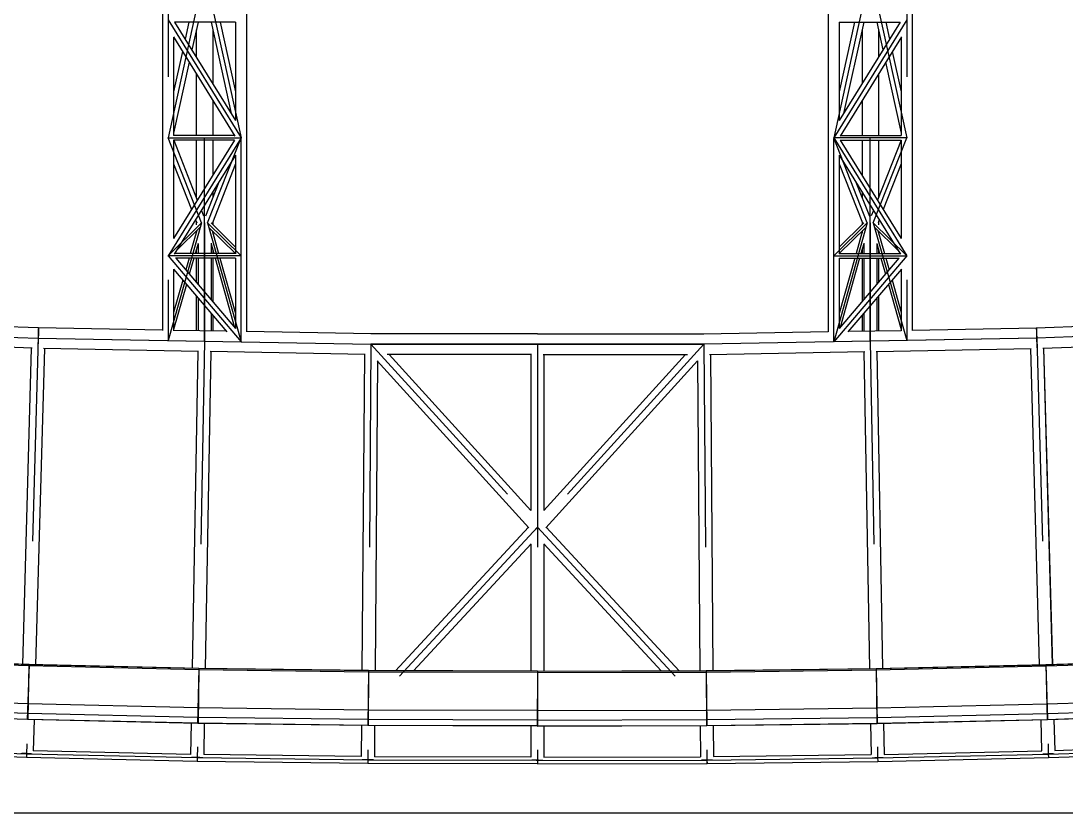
# Model space of a CAD drawing. Header units: millimetres. Extents: x 150209.93 to 150215.05, y 136675.65 to 136679.93.
# Drawn here: x 150212.201 to 150212.716, y 136675.653 to 136676.043 of the extents above; entities that cross this region are included whole.
import ezdxf

# ---------------------------------------------------------------- set-up
doc = ezdxf.new("R2010")
doc.units = ezdxf.units.MM
doc.header["$LTSCALE"] = 0.25
doc.linetypes.add('CENTER', pattern=[50.8, 31.75, -6.35, 6.35, -6.35])
doc.linetypes.add('XKITLINE00', pattern=[0])

# ---------------------------------------------------------------- blocks, each defined once
blk = doc.blocks.new('çatıı')
at = {"color": 8, "linetype": 'CENTER'}
for p, q in [((16815, 1274.1), (16815, 2504.3)), ((18455, 1274.1), (18455, 2504.3)), ((16725, 2425.1), (16725, 1275.7)), ((16905, 1272.5), (16905, 2425.1)), ((18365, 1272.5), (18365, 2425.1)), ((18545, 2425.1), (18545, 1275.7)), ((16807.5, 2150.1), (16725, 1775.2)), ((16822.5, 2150.1), (16905, 1775.2)), ((18447.5, 2150.1), (18365, 1775.2)), ((18462.5, 2150.1), (18545, 1775.2)), ((16725, 2066.2), (16905, 1775.2)), ((18545, 2066.2), (18365, 1775.2)), ((16905, 1775.2), (16725, 1484.3)), ((16725, 1775.2), (16905, 1775.2)), ((16807.5, 1565.8), (16725, 1775.2)), ((16822.5, 1565.8), (16905, 1775.2)), ((18365, 1775.2), (18545, 1484.3)), ((18545, 1775.2), (18365, 1775.2)), ((18447.5, 1565.8), (18365, 1775.2)), ((18462.5, 1565.8), (18545, 1775.2)), ((16807.5, 1565.8), (16725, 1275.7)), ((16807.5, 1565.8), (16725, 1484.3)), ((16815, 1565.8), (16815, 1274.1)), ((16822.5, 1565.8), (16905, 1272.5)), ((16822.5, 1565.8), (16905, 1484.3)), ((18447.5, 1565.8), (18365, 1272.5)), ((18447.5, 1565.8), (18365, 1484.3)), ((18455, 1565.8), (18455, 1274.1)), ((18462.5, 1565.8), (18545, 1275.7)), ((18462.5, 1565.8), (18545, 1484.3)), ((16725, 1484.3), (16905, 1272.5)), ((16905, 1484.3), (16725, 1484.3)), ((18545, 1484.3), (18365, 1272.5)), ((18365, 1484.3), (18545, 1484.3)), ((15585, 1312.6), (16405, 1281.4)), ((15585, 1312.6), (16405, 1281.4)), ((15995, 1297), (16405, 1281.4)), ((19685, 1312.6), (18865, 1281.4)), ((19685, 1312.6), (18865, 1281.4)), ((19275, 1297), (18865, 1281.4)), ((16405, 1281.4), (16376.4, 256.8)), ((16405, 1281.4), (16379.8, 380.2)), ((16405, 1281.4), (17225, 1266.8)), ((16405, 1281.4), (17225, 1266.8)), ((16405, 1281.4), (16815, 1274.1)), ((16815, 1274.1), (16796.8, 247.2)), ((16815, 1274.1), (16799, 370.6)), ((16815, 1274.1), (17225, 1266.8)), ((17225, 1266.8), (17217.2, 241.8)), ((17225, 1266.8), (17218.1, 365.3)), ((17225, 1266.8), (17635, 815.5)), ((17225, 1266.8), (17635, 1266.8)), ((17635, 1266.8), (17225, 1266.8)), ((17635, 1266.8), (17635, 240.8)), ((17635, 1266.8), (17635, 240.8)), ((17635, 1266.8), (17635, 364.3)), ((17635, 1266.8), (17635, 364.3)), ((17635, 1266.8), (17635, 240.8)), ((17635, 1266.8), (17635, 240.8)), ((18045, 1266.8), (17635, 815.5)), ((18045, 1266.8), (17635, 1266.8)), ((17635, 1266.8), (17635, 364.3)), ((17635, 1266.8), (17635, 364.3)), ((17635, 1266.8), (18045, 1266.8)), ((18865, 1281.4), (18045, 1266.8)), ((18865, 1281.4), (18045, 1266.8)), ((18455, 1274.1), (18045, 1266.8)), ((18045, 1266.8), (18051.8, 365.3)), ((18045, 1266.8), (18052.8, 241.8)), ((18865, 1281.4), (18455, 1274.1)), ((18455, 1274.1), (18471, 370.6)), ((18455, 1274.1), (18473.2, 247.2)), ((18865, 1281.4), (18890.2, 380.2)), ((18865, 1281.4), (18893.6, 256.8)), ((17635, 815.5), (17218.2, 365.3)), ((17635, 815.5), (18051.8, 365.3)), ((16382.4, 473.8), (15964.1, 487.6)), ((16800.6, 464.2), (16382.4, 473.8)), ((17218.9, 458.9), (16800.6, 464.2)), ((18051.1, 458.9), (18469.4, 464.2)), ((18469.4, 464.2), (18887.6, 473.8)), ((18887.6, 473.8), (19305.8, 487.6)), ((17635, 457.9), (17218.9, 458.9)), ((17635, 457.9), (18051.1, 458.9)), ((16379.8, 380.2), (15960.6, 394.1)), ((18890.2, 380.2), (19309.4, 394.1)), ((16799, 370.6), (16379.8, 380.2)), ((17218.2, 365.3), (16799, 370.6)), ((17635, 364.3), (17218.2, 365.3)), ((17635, 364.3), (18051.8, 365.3)), ((18051.8, 365.3), (18471, 370.6)), ((18471, 370.6), (18890.2, 380.2)), ((16376.4, 256.8), (15955.9, 270.6)), ((18893.6, 256.8), (19314.1, 270.6)), ((16796.8, 247.2), (16376.4, 256.8)), ((17217.2, 241.8), (16796.8, 247.2)), ((17635, 240.8), (17217.2, 241.8)), ((17635, 240.8), (18052.8, 241.8)), ((18052.8, 241.8), (18473.2, 247.2)), ((18473.2, 247.2), (18893.6, 256.8))]:
    blk.add_line(p, q, dxfattribs=at)
at = {"color": 8, "linetype": 'XKITLINE00'}
for p, q in [((16711.3, 2425.1), (16711.3, 1300.5)), ((16918.6, 2425.1), (16918.6, 1296.8)), ((18351.3, 2425.1), (18351.3, 1296.8)), ((18558.6, 2425.1), (18558.6, 1300.5)), ((16891.5, 2060.5), (16740.9, 2060.5)), ((16741.3, 2060.5), (16891.3, 1818)), ((16776.6, 2060.5), (16767.3, 2018.4)), ((16799, 2060.5), (16783.8, 1991.7)), ((16831, 2060.5), (16880.5, 1835.5)), ((16853.4, 2060.5), (16891.3, 1888.2)), ((16891.3, 2060.5), (16891.3, 1817.9)), ((18378.5, 2060.5), (18529.1, 2060.5)), ((18528.7, 2060.5), (18378.6, 1818)), ((18416.6, 2060.5), (18378.6, 1888.2)), ((18378.6, 2060.5), (18378.6, 1817.9)), ((18439, 2060.5), (18389.5, 1835.5)), ((18471, 2060.5), (18486.1, 1991.7)), ((18493.4, 2060.5), (18502.7, 2018.4)), ((16794.7, 2041), (16794.7, 1974.2)), ((16835.3, 2041), (16835.3, 1908.6)), ((18434.7, 2041), (18434.7, 1908.6)), ((18475.3, 2041), (18475.3, 1974.2)), ((16738.4, 2023.8), (16889.5, 1779.5)), ((16738.6, 2023.4), (16738.6, 1780.7)), ((18531.6, 2023.8), (18380.5, 1779.5)), ((18531.3, 2023.4), (18531.3, 1780.7)), ((16760.6, 1987.9), (16738.6, 1888.1)), ((18509.4, 1987.9), (18531.3, 1888.1)), ((16777.1, 1961.2), (16738.6, 1786.4)), ((18492.9, 1961.2), (18531.3, 1786.4)), ((16794.7, 1932.8), (16794.7, 1780.9)), ((18475.3, 1932.8), (18475.3, 1780.9)), ((16835.3, 1867.2), (16835.3, 1780.9)), ((18434.7, 1867.2), (18434.7, 1780.9)), ((16888.7, 1780.9), (16738.6, 1780.9)), ((18381.3, 1780.9), (18531.3, 1780.9)), ((16889.1, 1769.5), (16738.5, 1769.5)), ((16888.7, 1769.5), (16738.6, 1527)), ((16738.6, 1769.5), (16738.6, 1527)), ((16739, 1769.5), (16797.2, 1621.7)), ((16794.7, 1769.5), (16794.7, 1628.2)), ((16835.3, 1769.5), (16835.3, 1683.3)), ((18380.9, 1769.5), (18531.5, 1769.5)), ((18381.3, 1769.5), (18531.3, 1527)), ((18434.7, 1769.5), (18434.7, 1683.3)), ((18531, 1769.5), (18472.8, 1621.7)), ((18475.3, 1769.5), (18475.3, 1628.2)), ((18531.3, 1769.5), (18531.3, 1527)), ((16891.6, 1732.8), (16740.5, 1488.7)), ((16891.3, 1732.4), (16891.3, 1489.7)), ((18378.4, 1732.8), (18529.5, 1488.7)), ((18378.6, 1732.4), (18378.6, 1489.7)), ((16738.6, 1710.7), (16782.8, 1598.5)), ((16891.3, 1710.7), (16834.3, 1565.8)), ((18378.6, 1710.7), (18435.7, 1565.8)), ((18531.3, 1710.7), (18487.1, 1598.5)), ((16850.2, 1665.9), (16817.1, 1582.1)), ((18419.8, 1665.9), (18452.8, 1582.1)), ((16835.3, 1641.8), (16835.3, 1628.1)), ((18434.7, 1641.8), (18434.7, 1628.1)), ((16792.8, 1573.2), (16795.9, 1565.4)), ((16807.2, 1596.4), (16812.6, 1582.7)), ((18462.8, 1596.4), (18457.4, 1582.7)), ((18477.2, 1573.2), (18474.1, 1565.4)), ((16805.2, 1555.7), (16745.4, 1496.5)), ((16796.1, 1546.6), (16780, 1490)), ((16794.7, 1568.4), (16794.7, 1561.1)), ((16794.7, 1545.2), (16794.7, 1541.6)), ((16891.2, 1490), (16825.8, 1554.5)), ((16891.3, 1505.7), (16831, 1565.4)), ((16833.8, 1546.7), (16849.7, 1490)), ((16835.3, 1568.5), (16835.3, 1561.1)), ((16835.3, 1545.2), (16835.3, 1541.3)), ((18378.6, 1505.7), (18439, 1565.4)), ((18378.8, 1490), (18444.1, 1554.5)), ((18436.2, 1546.7), (18420.2, 1490)), ((18434.7, 1568.5), (18434.7, 1561.1)), ((18434.7, 1545.2), (18434.7, 1541.3)), ((18464.7, 1555.7), (18524.6, 1496.5)), ((18473.9, 1546.6), (18490, 1490)), ((18475.3, 1568.4), (18475.3, 1561.1)), ((18475.3, 1545.2), (18475.3, 1541.6)), ((16798.9, 1514.7), (16791.9, 1490)), ((16794.7, 1500), (16794.7, 1490)), ((16798.9, 1514.7), (16798.9, 1490)), ((16831.1, 1516), (16831.1, 1490)), ((16831.1, 1514.2), (16837.9, 1490)), ((16835.3, 1499.3), (16835.3, 1490)), ((18438.9, 1514.2), (18432.1, 1490)), ((18434.7, 1499.3), (18434.7, 1490)), ((18438.9, 1516), (18438.9, 1490)), ((18471.1, 1514.7), (18478.1, 1490)), ((18471.1, 1514.7), (18471.1, 1490)), ((18475.3, 1500), (18475.3, 1490)), ((16891.3, 1490), (16741.3, 1490)), ((16891.5, 1478.6), (16743.5, 1478.6)), ((16744.2, 1478.6), (16891.3, 1305.4)), ((16776.8, 1478.6), (16768.6, 1449.8)), ((16788.6, 1478.6), (16777.5, 1439.4)), ((16794.7, 1478.6), (16794.7, 1419.1)), ((16798.9, 1478.6), (16798.9, 1414.2)), ((16831.1, 1478.6), (16831.1, 1376.3)), ((16835.3, 1478.6), (16835.3, 1371.4)), ((16841.1, 1478.6), (16889.1, 1308.1)), ((16852.9, 1478.6), (16891.3, 1342)), ((16891.3, 1478.6), (16891.3, 1305.2)), ((18378.5, 1478.6), (18526.5, 1478.6)), ((18378.6, 1490), (18528.7, 1490)), ((18525.8, 1478.6), (18378.6, 1305.4)), ((18417, 1478.6), (18378.6, 1342)), ((18378.6, 1478.6), (18378.6, 1305.2)), ((18428.9, 1478.6), (18380.9, 1308.1)), ((18434.7, 1478.6), (18434.7, 1371.4)), ((18438.9, 1478.6), (18438.9, 1376.3)), ((18471.1, 1478.6), (18471.1, 1414.2)), ((18475.3, 1478.6), (18475.3, 1419.1)), ((18481.4, 1478.6), (18492.5, 1439.4)), ((18493.2, 1478.6), (18501.4, 1449.8)), ((16738.4, 1451.7), (16869.8, 1297)), ((16738.6, 1451.3), (16738.6, 1300)), ((18531.6, 1451.7), (18400.1, 1297)), ((18531.3, 1451.3), (18531.3, 1300)), ((16761.4, 1424.6), (16738.6, 1344.5)), ((18508.6, 1424.6), (18531.3, 1344.5)), ((16770.3, 1414.1), (16738.6, 1302.9)), ((18499.7, 1414.1), (18531.3, 1302.9)), ((16794.7, 1385.4), (16794.7, 1299.8)), ((16798.9, 1380.5), (16798.9, 1299.8)), ((18471.1, 1380.5), (18471.1, 1299.8)), ((18475.3, 1385.4), (18475.3, 1299.8)), ((16831.1, 1342.5), (16831.1, 1299.2)), ((18438.9, 1342.5), (18438.9, 1299.2)), ((16406, 1306.7), (15586.2, 1338)), ((16835.3, 1337.6), (16835.3, 1299.1)), ((18434.7, 1337.6), (18434.7, 1299.1)), ((18864, 1306.7), (19683.8, 1338)), ((16405.6, 1296.3), (16404.1, 1257.9)), ((16405.2, 1292.9), (16405.1, 1289.2)), ((16405.1, 1289.2), (16405.1, 1285.3)), ((16405.3, 1296.3), (16405.2, 1292.9)), ((16405.4, 1301.9), (16405.3, 1299.3)), ((16405.3, 1299.3), (16405.3, 1296.3)), ((16405.4, 1305.5), (16405.4, 1304)), ((16405.4, 1304), (16405.4, 1301.9)), ((16405.7, 1299.3), (16405.6, 1296.3)), ((16711.3, 1301.3), (16405.7, 1306.8)), ((16405.8, 1301.9), (16405.7, 1299.3)), ((16405.9, 1304), (16405.8, 1301.9)), ((16406, 1306.4), (16405.9, 1305.5)), ((16405.9, 1305.5), (16405.9, 1304)), ((16868.5, 1298.5), (16738.6, 1300.8)), ((17225.4, 1292.2), (16918.6, 1297.6)), ((17635, 1292.2), (17225, 1292.2)), ((17635, 1292.2), (17225, 1292.2)), ((17635, 1292.2), (18045, 1292.2)), ((17635, 1292.2), (18045, 1292.2)), ((18044.5, 1292.2), (18351.3, 1297.6)), ((18401.5, 1298.5), (18531.3, 1300.8)), ((18558.6, 1301.3), (18864.3, 1306.8)), ((18864, 1306.4), (18864.1, 1305.5)), ((18864.1, 1305.5), (18864.1, 1304)), ((18864.1, 1304), (18864.2, 1301.9)), ((18864.2, 1301.9), (18864.3, 1299.3)), ((18864.3, 1299.3), (18864.4, 1296.3)), ((18864.4, 1296.3), (18865.9, 1257.9)), ((18864.6, 1305.5), (18864.6, 1304)), ((18864.6, 1304), (18864.6, 1301.9)), ((18864.6, 1301.9), (18864.7, 1299.3)), ((18864.7, 1299.3), (18864.7, 1296.3)), ((18864.7, 1296.3), (18864.8, 1292.9)), ((18864.8, 1292.9), (18864.9, 1289.2)), ((18864.9, 1289.2), (18864.9, 1285.3)), ((16390, 1256.5), (16008.2, 1271.1)), ((16405.1, 1285.3), (16404.6, 1257.9)), ((16404.9, 1276.7), (16404.8, 1276.7)), ((16404.9, 1276.5), (16404.8, 1276.5)), ((18864.9, 1285.3), (18865.4, 1257.9)), ((18865.1, 1276.7), (18865.2, 1276.7)), ((18865.1, 1276.5), (18865.2, 1276.5)), ((18879.9, 1256.5), (19261.8, 1271.1)), ((16388.1, 1256.6), (16366.4, 477.7)), ((16388.2, 1256.6), (16366.5, 477.7)), ((16420.4, 1255.7), (16398.6, 476.8)), ((16420.4, 1255.7), (16398.7, 476.8)), ((16800.4, 1248.9), (16418.5, 1255.7)), ((16798.4, 1249), (16784.5, 468)), ((16798.4, 1249), (16784.5, 468)), ((16830.7, 1248.4), (16816.8, 467.4)), ((16830.7, 1248.4), (16816.8, 467.4)), ((17210.6, 1241.6), (16828.7, 1248.4)), ((17208.7, 1241.7), (17202.7, 462.5)), ((17620.8, 1241.4), (17264.8, 1241.4)), ((17620.8, 1241.4), (17264.8, 1241.4)), ((17269.9, 1241.4), (17618.8, 857.3)), ((17618.8, 1241.4), (17618.8, 856.7)), ((17649.2, 1241.4), (18005.2, 1241.4)), ((17649.2, 1241.4), (18005.2, 1241.4)), ((18000.1, 1241.4), (17651.1, 857.3)), ((17651.1, 1241.4), (17651.1, 856.7)), ((18059.4, 1241.6), (18441.3, 1248.4)), ((18061.3, 1241.7), (18067.3, 462.5)), ((18439.3, 1248.4), (18453.2, 467.4)), ((18439.3, 1248.4), (18453.2, 467.4)), ((18469.6, 1248.9), (18851.5, 1255.7)), ((18471.6, 1249), (18485.4, 468)), ((18471.6, 1249), (18485.5, 468)), ((18849.6, 1255.7), (18871.4, 476.8)), ((18849.6, 1255.7), (18871.3, 476.8)), ((18881.8, 1256.6), (18903.5, 477.7)), ((18881.8, 1256.6), (18903.6, 477.7)), ((17240.8, 1225.4), (17235, 462.3)), ((17240.3, 1226), (17614.3, 814.4)), ((18029.7, 1226), (17655.7, 814.4)), ((18029.2, 1225.4), (18035, 462.3)), ((17613.1, 815.6), (17285.8, 462.1)), ((17634.3, 811.2), (17634.1, 811.4)), ((17634.1, 811.4), (17634.3, 811.2)), ((17634.4, 811.2), (17634.3, 811.2)), ((17634.3, 811.2), (17634.4, 811.2)), ((17634.6, 811.1), (17634.4, 811.2)), ((17634.4, 811.2), (17634.4, 811.2)), ((17634.5, 811.1), (17634.4, 811.2)), ((17634.4, 811.2), (17634.5, 811.1)), ((17634.4, 811.2), (17634.4, 811.2)), ((17634.4, 811.2), (17634.6, 811.1)), ((17635.6, 811.2), (17635.4, 811.1)), ((17635.4, 811.1), (17635.6, 811.2)), ((17635.6, 811.2), (17635.5, 811.1)), ((17635.5, 811.1), (17635.6, 811.2)), ((17635.7, 811.2), (17635.6, 811.2)), ((17635.6, 811.2), (17635.6, 811.2)), ((17635.6, 811.2), (17635.6, 811.2)), ((17635.6, 811.2), (17635.7, 811.2)), ((17635.9, 811.4), (17635.7, 811.2)), ((17635.7, 811.2), (17635.9, 811.4)), ((17656.9, 815.6), (17984.2, 462.1)), ((17619.4, 774.9), (17329.7, 462)), ((17618.8, 774.3), (17618.8, 461.3)), ((17650.6, 774.9), (17940.3, 462)), ((17651.1, 774.3), (17651.1, 461.3)), ((16382.6, 477.2), (15964.3, 491)), ((16382.5, 477), (15964.3, 490.8)), ((18887.4, 477.2), (19305.7, 491)), ((18887.5, 477), (19305.7, 490.8)), ((16382.4, 473.8), (15964.1, 487.6)), ((16382.6, 477.2), (16378.1, 341.7)), ((16382.5, 477.2), (16379.4, 341.7)), ((16800.6, 464.2), (16382.4, 473.8)), ((16800.7, 467.6), (16382.5, 477.2)), ((16382.5, 477), (16382.5, 477)), ((16800.7, 467.5), (16382.5, 477)), ((16382.5, 477), (16382.5, 477)), ((16800.7, 467.6), (16797.6, 332.2)), ((16800.7, 467.6), (16798.9, 332.1)), ((17218.9, 458.9), (16800.6, 464.2)), ((17218.9, 462.3), (16800.7, 467.6)), ((16800.7, 467.5), (16800.7, 467.5)), ((17218.9, 462.2), (16800.7, 467.5)), ((16800.7, 467.5), (16800.7, 467.5)), ((18051.1, 462.3), (18469.3, 467.6)), ((18051.1, 462.2), (18469.3, 467.5)), ((18051.1, 458.9), (18469.4, 464.2)), ((18469.3, 467.6), (18887.5, 477.2)), ((18469.3, 467.5), (18887.4, 477)), ((18469.3, 467.6), (18471.1, 332.1)), ((18469.3, 467.6), (18472.4, 332.2)), ((18469.3, 467.5), (18469.3, 467.5)), ((18469.3, 467.5), (18469.3, 467.5)), ((18469.4, 464.2), (18887.6, 473.8)), ((18887.4, 477.2), (18891.9, 341.7)), ((18887.4, 477), (18887.5, 477)), ((18887.5, 477.2), (18890.6, 341.7)), ((18887.5, 477), (18887.5, 477)), ((18887.6, 473.8), (19305.8, 487.6)), ((17218.9, 462.3), (17217.2, 326.8)), ((17218.9, 462.3), (17218.5, 326.8)), ((17635, 461.2), (17218.9, 462.3)), ((17218.9, 462.2), (17218.9, 462.2)), ((17218.9, 462.2), (17218.9, 462.2)), ((17635, 461.1), (17218.9, 462.2)), ((17635, 457.9), (17218.9, 458.9)), ((17635, 461.2), (17634.7, 325.8)), ((17635, 461.2), (17634.7, 325.8)), ((17635, 461.2), (18051.1, 462.3)), ((17635, 461.1), (18051.1, 462.2)), ((17635, 461.2), (17635.3, 325.8)), ((17635, 461.2), (17635, 461.2)), ((17635, 461.2), (17635.3, 325.8)), ((17635, 461.2), (17635, 461.2)), ((17635, 461.1), (17635, 461.1)), ((17635, 461.1), (17635, 461.1)), ((17635, 461.1), (17635, 461.1)), ((17635, 461.1), (17635, 461.1)), ((17635, 457.9), (18051.1, 458.9)), ((18051.1, 462.3), (18052.8, 326.8)), ((18051.1, 462.3), (18051.5, 326.8)), ((18051.1, 462.2), (18051.1, 462.2)), ((18051.1, 462.2), (18051.1, 462.2)), ((16378.6, 356.6), (15960.3, 370.4)), ((18891.4, 356.6), (19309.7, 370.4)), ((16378.1, 342.2), (15959.8, 356)), ((16378.1, 341.7), (15959.8, 355.6)), ((16797.6, 332.6), (16379.4, 342.2)), ((16797.6, 332.2), (16379.4, 341.7)), ((16797.9, 347), (16379.8, 356.6)), ((16394.9, 341.4), (16392.8, 264.8)), ((17217.4, 341.7), (16799.1, 347)), ((17634.7, 340.6), (17218.6, 341.7)), ((17635.3, 340.6), (18051.4, 341.7)), ((18052.6, 341.7), (18470.9, 347)), ((18472.1, 347), (18890.2, 356.6)), ((18472.4, 332.6), (18890.6, 342.2)), ((18472.4, 332.2), (18890.6, 341.7)), ((18875.1, 341.4), (18877.2, 264.8)), ((18891.9, 342.2), (19310.2, 356)), ((18891.9, 341.7), (19310.2, 355.6)), ((18907.4, 342.3), (18909.5, 265.7)), ((16782.1, 332.5), (16780.8, 255.9)), ((17217.2, 327.3), (16798.9, 332.6)), ((17217.2, 326.8), (16798.9, 332.1)), ((16814.4, 331.9), (16813.1, 255.4)), ((17201.7, 327), (17201.1, 250.4)), ((17634.7, 326.2), (17218.5, 327.3)), ((17634.7, 325.8), (17218.5, 326.8)), ((17234, 326.8), (17233.4, 250.2)), ((17618.8, 325.8), (17618.8, 249.2)), ((17618.8, 325.8), (17618.8, 249.2)), ((17635.3, 326.2), (18051.5, 327.3)), ((17635.3, 325.8), (18051.5, 326.8)), ((17651.1, 325.8), (17651.1, 249.2)), ((17651.1, 325.8), (17651.1, 249.2)), ((18036, 326.8), (18036.6, 250.2)), ((18052.8, 327.3), (18471, 332.6)), ((18052.8, 326.8), (18471.1, 332.1)), ((18068.3, 327), (18068.9, 250.4)), ((18455.6, 331.9), (18456.9, 255.4)), ((18487.9, 332.5), (18489.2, 255.9)), ((16376.1, 248.4), (15955.6, 262.2)), ((16363, 257.7), (16362.6, 257.7)), ((16365, 257.8), (16363, 257.7)), ((16363.4, 257.7), (16363.3, 257.7)), ((16365.4, 257.8), (16363.4, 257.7)), ((16367.4, 257.9), (16365, 257.8)), ((16367.7, 257.8), (16365.4, 257.8)), ((16370.2, 257.9), (16367.4, 257.9)), ((16370.4, 257.8), (16367.7, 257.8)), ((16373.3, 257.8), (16370.2, 257.9)), ((16373.4, 257.8), (16370.4, 257.8)), ((16376.4, 257.8), (16373.3, 257.8)), ((16376.4, 257.7), (16373.4, 257.8)), ((16376.4, 257.7), (16376.1, 248.4)), ((16376.4, 257.7), (16376.2, 248.4)), ((16379.6, 257.7), (16376.4, 257.8)), ((16379.4, 257.6), (16376.4, 257.7)), ((16382.4, 257.5), (16379.4, 257.6)), ((16382.6, 257.5), (16379.6, 257.7)), ((16385.1, 257.3), (16382.4, 257.5)), ((16385.4, 257.4), (16382.6, 257.5)), ((16780.8, 255.9), (16392.7, 264.8)), ((18489.2, 255.9), (18877.3, 264.8)), ((18884.6, 257.4), (18887.4, 257.5)), ((18884.9, 257.3), (18887.6, 257.5)), ((18887.4, 257.5), (18890.4, 257.7)), ((18887.6, 257.5), (18890.5, 257.6)), ((18890.4, 257.7), (18893.6, 257.8)), ((18890.5, 257.6), (18893.6, 257.7)), ((18893.6, 257.8), (18896.7, 257.8)), ((18893.6, 257.7), (18896.6, 257.8)), ((18893.6, 257.7), (18893.8, 248.4)), ((18893.6, 257.7), (18893.9, 248.4)), ((18893.9, 248.4), (19314.4, 262.2)), ((18896.6, 257.8), (18899.6, 257.8)), ((18896.7, 257.8), (18899.8, 257.9)), ((18899.6, 257.8), (18902.3, 257.8)), ((18899.8, 257.9), (18902.6, 257.9)), ((18902.3, 257.8), (18904.6, 257.8)), ((18902.6, 257.9), (18905, 257.8)), ((18904.6, 257.8), (18906.6, 257.7)), ((18905, 257.8), (18907, 257.7)), ((18906.6, 257.7), (18906.7, 257.7)), ((18907, 257.7), (18907.4, 257.7)), ((18909.5, 265.7), (19297.7, 278.5)), ((16796.6, 238.8), (16376.2, 248.4)), ((16387.4, 257.1), (16385.1, 257.3)), ((16387.8, 257.2), (16385.4, 257.4)), ((16389.4, 256.9), (16387.4, 257.1)), ((16389.8, 256.9), (16387.8, 257.2)), ((16389.5, 256.9), (16389.4, 256.9)), ((16390.1, 256.9), (16389.8, 256.9)), ((16783.3, 248), (16783, 247.9)), ((16785.4, 248.1), (16783.3, 248)), ((16783.8, 247.9), (16783.6, 247.9)), ((16785.7, 248), (16783.8, 247.9)), ((16787.8, 248.2), (16785.4, 248.1)), ((16788.1, 248.1), (16785.7, 248)), ((16790.6, 248.2), (16787.8, 248.2)), ((16790.8, 248.2), (16788.1, 248.1)), ((16793.6, 248.2), (16790.6, 248.2)), ((16793.7, 248.2), (16790.8, 248.2)), ((16796.8, 248.2), (16793.6, 248.2)), ((16796.8, 248.1), (16793.7, 248.2)), ((16796.8, 248.1), (16796.6, 238.8)), ((16796.8, 248.1), (16796.7, 238.8)), ((17217.1, 233.4), (16796.7, 238.8)), ((16799.9, 248.1), (16796.8, 248.2)), ((16799.8, 248.1), (16796.8, 248.1)), ((16802.7, 248), (16799.8, 248.1)), ((16803, 248), (16799.9, 248.1)), ((16805.4, 247.8), (16802.7, 248)), ((16805.7, 247.8), (16803, 248)), ((16807.8, 247.7), (16805.4, 247.8)), ((16808.2, 247.7), (16805.7, 247.8)), ((16809.7, 247.5), (16807.8, 247.7)), ((16810.2, 247.5), (16808.2, 247.7)), ((16809.9, 247.4), (16809.7, 247.5)), ((16810.5, 247.4), (16810.2, 247.5)), ((17201.2, 250.4), (16813, 255.4)), ((17203.8, 242.5), (17203.5, 242.5)), ((17205.8, 242.6), (17203.8, 242.5)), ((17204.2, 242.5), (17204.1, 242.5)), ((17206.2, 242.6), (17204.2, 242.5)), ((17208.2, 242.7), (17205.8, 242.6)), ((17208.6, 242.7), (17206.2, 242.6)), ((17211, 242.8), (17208.2, 242.7)), ((17211.2, 242.8), (17208.6, 242.7)), ((17214.1, 242.8), (17211, 242.8)), ((17214.2, 242.8), (17211.2, 242.8)), ((17217.2, 242.8), (17214.1, 242.8)), ((17217.2, 242.8), (17214.2, 242.8)), ((17217.2, 241.8), (17217.1, 233.4)), ((17217.2, 242.8), (17217.2, 241.8)), ((17220.4, 242.8), (17217.2, 242.8)), ((17220.3, 242.8), (17217.2, 242.8)), ((17217.2, 242.8), (17217.2, 241.8)), ((17217.2, 241.8), (17217.2, 233.4)), ((17635, 232.4), (17217.2, 233.4)), ((17223.2, 242.7), (17220.3, 242.8)), ((17223.4, 242.7), (17220.4, 242.8)), ((17225.9, 242.6), (17223.2, 242.7)), ((17226.2, 242.6), (17223.4, 242.7)), ((17228.2, 242.4), (17225.9, 242.6)), ((17228.6, 242.5), (17226.2, 242.6)), ((17230.2, 242.3), (17228.2, 242.4)), ((17230.6, 242.3), (17228.6, 242.5)), ((17230.4, 242.3), (17230.2, 242.3)), ((17231, 242.2), (17230.6, 242.3)), ((17618.9, 249.2), (17233.4, 250.2)), ((17621.6, 241.3), (17621.2, 241.3)), ((17621.6, 241.3), (17621.2, 241.3)), ((17623.6, 241.5), (17621.6, 241.3)), ((17623.6, 241.5), (17621.6, 241.3)), ((17622, 241.3), (17621.9, 241.3)), ((17622, 241.3), (17621.9, 241.3)), ((17624, 241.5), (17622, 241.3)), ((17624, 241.5), (17622, 241.3)), ((17626, 241.6), (17623.6, 241.5)), ((17626, 241.6), (17623.6, 241.5)), ((17626.3, 241.6), (17624, 241.5)), ((17626.3, 241.6), (17624, 241.5)), ((17628.8, 241.7), (17626, 241.6)), ((17628.8, 241.7), (17626, 241.6)), ((17629, 241.7), (17626.3, 241.6)), ((17629, 241.7), (17626.3, 241.6)), ((17631.8, 241.8), (17628.8, 241.7)), ((17631.8, 241.8), (17628.8, 241.7)), ((17632, 241.7), (17629, 241.7)), ((17632, 241.7), (17629, 241.7)), ((17635, 241.8), (17631.8, 241.8)), ((17635, 241.8), (17631.8, 241.8)), ((17631.8, 241.8), (17635, 241.8)), ((17631.8, 241.8), (17635, 241.8)), ((17635, 241.7), (17632, 241.7)), ((17635, 241.7), (17632, 241.7)), ((17632, 241.7), (17635, 241.7)), ((17632, 241.7), (17635, 241.7)), ((17638.1, 241.8), (17635, 241.8)), ((17638.1, 241.8), (17635, 241.8)), ((17635, 241.8), (17638.1, 241.8)), ((17635, 241.8), (17638.1, 241.8)), ((17638, 241.7), (17635, 241.7)), ((17638, 241.7), (17635, 241.7)), ((17635, 241.7), (17635, 232.4)), ((17635, 241.7), (17635, 232.4)), ((17635, 241.7), (17638, 241.7)), ((17635, 241.7), (17638, 241.7)), ((17635, 241.7), (17635, 232.4)), ((17635, 241.7), (17635, 232.4)), ((17635, 232.4), (18052.8, 233.4)), ((17638, 241.7), (17641, 241.7)), ((17638, 241.7), (17641, 241.7)), ((17638.1, 241.8), (17641.2, 241.7)), ((17638.2, 241.8), (17641.2, 241.7)), ((17641, 241.7), (17643.7, 241.6)), ((17641, 241.7), (17643.7, 241.6)), ((17641.2, 241.7), (17644, 241.6)), ((17641.2, 241.7), (17644, 241.6)), ((17643.7, 241.6), (17646, 241.5)), ((17643.7, 241.6), (17646, 241.5)), ((17644, 241.6), (17646.4, 241.5)), ((17644, 241.6), (17646.4, 241.5)), ((17646, 241.5), (17648, 241.3)), ((17646, 241.5), (17648, 241.3)), ((17646.4, 241.5), (17648.4, 241.3)), ((17646.4, 241.5), (17648.4, 241.3)), ((17648, 241.3), (17648.1, 241.3)), ((17648, 241.3), (17648.1, 241.3)), ((17648.4, 241.3), (17648.8, 241.3)), ((17648.4, 241.3), (17648.8, 241.3)), ((17651.1, 249.2), (18036.6, 250.2)), ((18039, 242.2), (18039.3, 242.3)), ((18039.3, 242.3), (18041.4, 242.5)), ((18039.6, 242.3), (18039.8, 242.3)), ((18039.8, 242.3), (18041.7, 242.4)), ((18041.4, 242.5), (18043.8, 242.6)), ((18041.7, 242.4), (18044.1, 242.6)), ((18043.8, 242.6), (18046.6, 242.7)), ((18044.1, 242.6), (18046.8, 242.7)), ((18046.6, 242.7), (18049.6, 242.8)), ((18046.8, 242.7), (18049.7, 242.8)), ((18049.6, 242.8), (18052.8, 242.8)), ((18049.7, 242.8), (18052.8, 242.8)), ((18052.8, 242.8), (18052.8, 241.8)), ((18052.8, 242.8), (18055.9, 242.8)), ((18052.8, 242.8), (18055.8, 242.8)), ((18052.8, 242.8), (18052.8, 241.8)), ((18052.8, 241.8), (18052.9, 233.4)), ((18052.8, 241.8), (18052.8, 233.4)), ((18052.9, 233.4), (18473.3, 238.8)), ((18055.8, 242.8), (18058.7, 242.8)), ((18055.9, 242.8), (18059, 242.8)), ((18058.7, 242.8), (18061.4, 242.7)), ((18059, 242.8), (18061.7, 242.7)), ((18061.4, 242.7), (18063.8, 242.6)), ((18061.7, 242.7), (18064.2, 242.6)), ((18063.8, 242.6), (18065.7, 242.5)), ((18064.2, 242.6), (18066.2, 242.5)), ((18065.7, 242.5), (18065.9, 242.5)), ((18066.2, 242.5), (18066.5, 242.5)), ((18068.8, 250.4), (18457, 255.4)), ((18459.5, 247.4), (18459.8, 247.5)), ((18459.8, 247.5), (18461.8, 247.7)), ((18460.1, 247.4), (18460.3, 247.5)), ((18460.3, 247.5), (18462.2, 247.7)), ((18461.8, 247.7), (18464.2, 247.8)), ((18462.2, 247.7), (18464.6, 247.8)), ((18464.2, 247.8), (18467, 248)), ((18464.6, 247.8), (18467.2, 248)), ((18467, 248), (18470.1, 248.1)), ((18467.2, 248), (18470.2, 248.1)), ((18470.1, 248.1), (18473.2, 248.2)), ((18470.2, 248.1), (18473.2, 248.1)), ((18473.2, 248.2), (18476.4, 248.2)), ((18473.2, 248.1), (18476.3, 248.2)), ((18473.2, 248.1), (18473.3, 238.8)), ((18473.2, 248.1), (18473.4, 238.8)), ((18473.4, 238.8), (18893.8, 248.4)), ((18476.3, 248.2), (18479.2, 248.2)), ((18476.4, 248.2), (18479.4, 248.2)), ((18479.2, 248.2), (18481.9, 248.1)), ((18479.4, 248.2), (18482.2, 248.2)), ((18481.9, 248.1), (18484.3, 248)), ((18482.2, 248.2), (18484.6, 248.1)), ((18484.3, 248), (18486.2, 247.9)), ((18484.6, 248.1), (18486.6, 248)), ((18486.2, 247.9), (18486.4, 247.9)), ((18486.6, 248), (18487, 247.9)), ((18879.8, 256.9), (18880.2, 256.9)), ((18880.2, 256.9), (18882.2, 257.2)), ((18880.5, 256.9), (18880.6, 256.9)), ((18880.6, 256.9), (18882.6, 257.1)), ((18882.2, 257.2), (18884.6, 257.4)), ((18882.6, 257.1), (18884.9, 257.3))]:
    blk.add_line(p, q, dxfattribs=at)
for centre in [(16725, 1775.2), (16725, 1775.2), (16725, 1775.2), (16905, 1775.2), (16905, 1775.2), (16905, 1775.2), (16905, 1775.2), (16905, 1775.2), (18365, 1775.2), (18365, 1775.2), (18365, 1775.2), (18365, 1775.2), (18365, 1775.2), (18545, 1775.2), (18545, 1775.2), (18545, 1775.2), (16807.5, 1565.8), (16807.5, 1565.8), (16807.5, 1565.8), (16815, 1565.8), (16822.5, 1565.8), (16822.5, 1565.8), (16822.5, 1565.8), (18447.5, 1565.8), (18447.5, 1565.8), (18447.5, 1565.8), (18455, 1565.8), (18462.5, 1565.8), (18462.5, 1565.8), (18462.5, 1565.8), (16725, 1484.3), (16725, 1484.3), (16725, 1484.3), (16725, 1484.3), (16905, 1484.3), (16905, 1484.3), (18365, 1484.3), (18365, 1484.3), (18545, 1484.3), (18545, 1484.3), (18545, 1484.3), (18545, 1484.3), (16405, 1281.4), (16405, 1281.4), (16405, 1281.4), (16405, 1281.4), (16405, 1281.4), (16405, 1281.4), (16405, 1281.4), (16405, 1281.4), (16405, 1281.4), (16405, 1281.4), (16725, 1275.7), (16725, 1275.7), (16815, 1274.1), (16815, 1274.1), (16815, 1274.1), (16815, 1274.1), (16815, 1274.1), (16815, 1274.1), (16815, 1274.1), (16905, 1272.5), (16905, 1272.5), (16905, 1272.5), (18365, 1272.5), (18365, 1272.5), (18365, 1272.5), (18455, 1274.1), (18455, 1274.1), (18455, 1274.1), (18455, 1274.1), (18455, 1274.1), (18455, 1274.1), (18455, 1274.1), (18545, 1275.7), (18545, 1275.7), (18865, 1281.4), (18865, 1281.4), (18865, 1281.4), (18865, 1281.4), (18865, 1281.4), (18865, 1281.4), (18865, 1281.4), (18865, 1281.4), (18865, 1281.4), (18865, 1281.4), (17635, 815.5), (17635, 815.5), (17635, 815.5), (17635, 815.5), (17635, 815.5), (17635, 815.5), (17635, 815.5), (17635, 815.5), (16382.4, 473.8), (16382.4, 473.8), (16800.6, 464.2), (16800.6, 464.2), (18469.4, 464.2), (18469.4, 464.2), (18887.6, 473.8), (18887.6, 473.8), (17218.9, 458.9), (17218.9, 458.9), (17635, 457.9), (17635, 457.9), (17635, 457.9), (17635, 457.9), (18051.1, 458.9), (18051.1, 458.9), (16379.8, 380.2), (16379.8, 380.2), (16379.8, 380.2), (16799, 370.6), (16799, 370.6), (16799, 370.6), (17218.2, 365.3), (17218.1, 365.3), (17218.2, 365.3), (17218.2, 365.3), (17635, 364.3), (17635, 364.3), (17635, 364.3), (17635, 364.3), (17635, 364.3), (17635, 364.3), (17635, 364.3), (17635, 364.3), (18051.8, 365.3), (18051.8, 365.3), (18051.8, 365.3), (18051.8, 365.3), (18471, 370.6), (18471, 370.6), (18471, 370.6), (18890.2, 380.2), (18890.2, 380.2), (18890.2, 380.2), (16376.4, 256.8), (16376.4, 256.8), (16376.4, 256.8), (16796.8, 247.2), (16796.8, 247.2), (16796.8, 247.2), (17217.2, 241.8), (17217.2, 241.8), (17217.2, 241.8), (17635, 240.8), (17635, 240.8), (17635, 240.8), (17635, 240.8), (17635, 240.8), (17635, 240.8), (17635, 240.8), (17635, 240.8), (18052.8, 241.8), (18052.8, 241.8), (18052.8, 241.8), (18473.2, 247.2), (18473.2, 247.2), (18473.2, 247.2), (18893.6, 256.8), (18893.6, 256.8), (18893.6, 256.8)]:
    blk.add_circle(centre, 0.05, dxfattribs=at)

msp = doc.modelspace()

# ---------------------------------------------------------------- linework, layer by layer
msp.add_lwpolyline([(150209.92514, 136679.93402), (150214.98319, 136679.93402), (150214.98319, 136675.65285), (150209.92514, 136675.65285)], close=True)

# ---------------------------------------------------------------- block references
at = {"xscale": 0.0002000170049888334, "yscale": 0.0002000170049888334, "zscale": 0.0002000170049888334}
msp.add_blockref('çatıı', (150208.92807, 136675.63059), dxfattribs=at)

doc.saveas('drawing.dxf')
